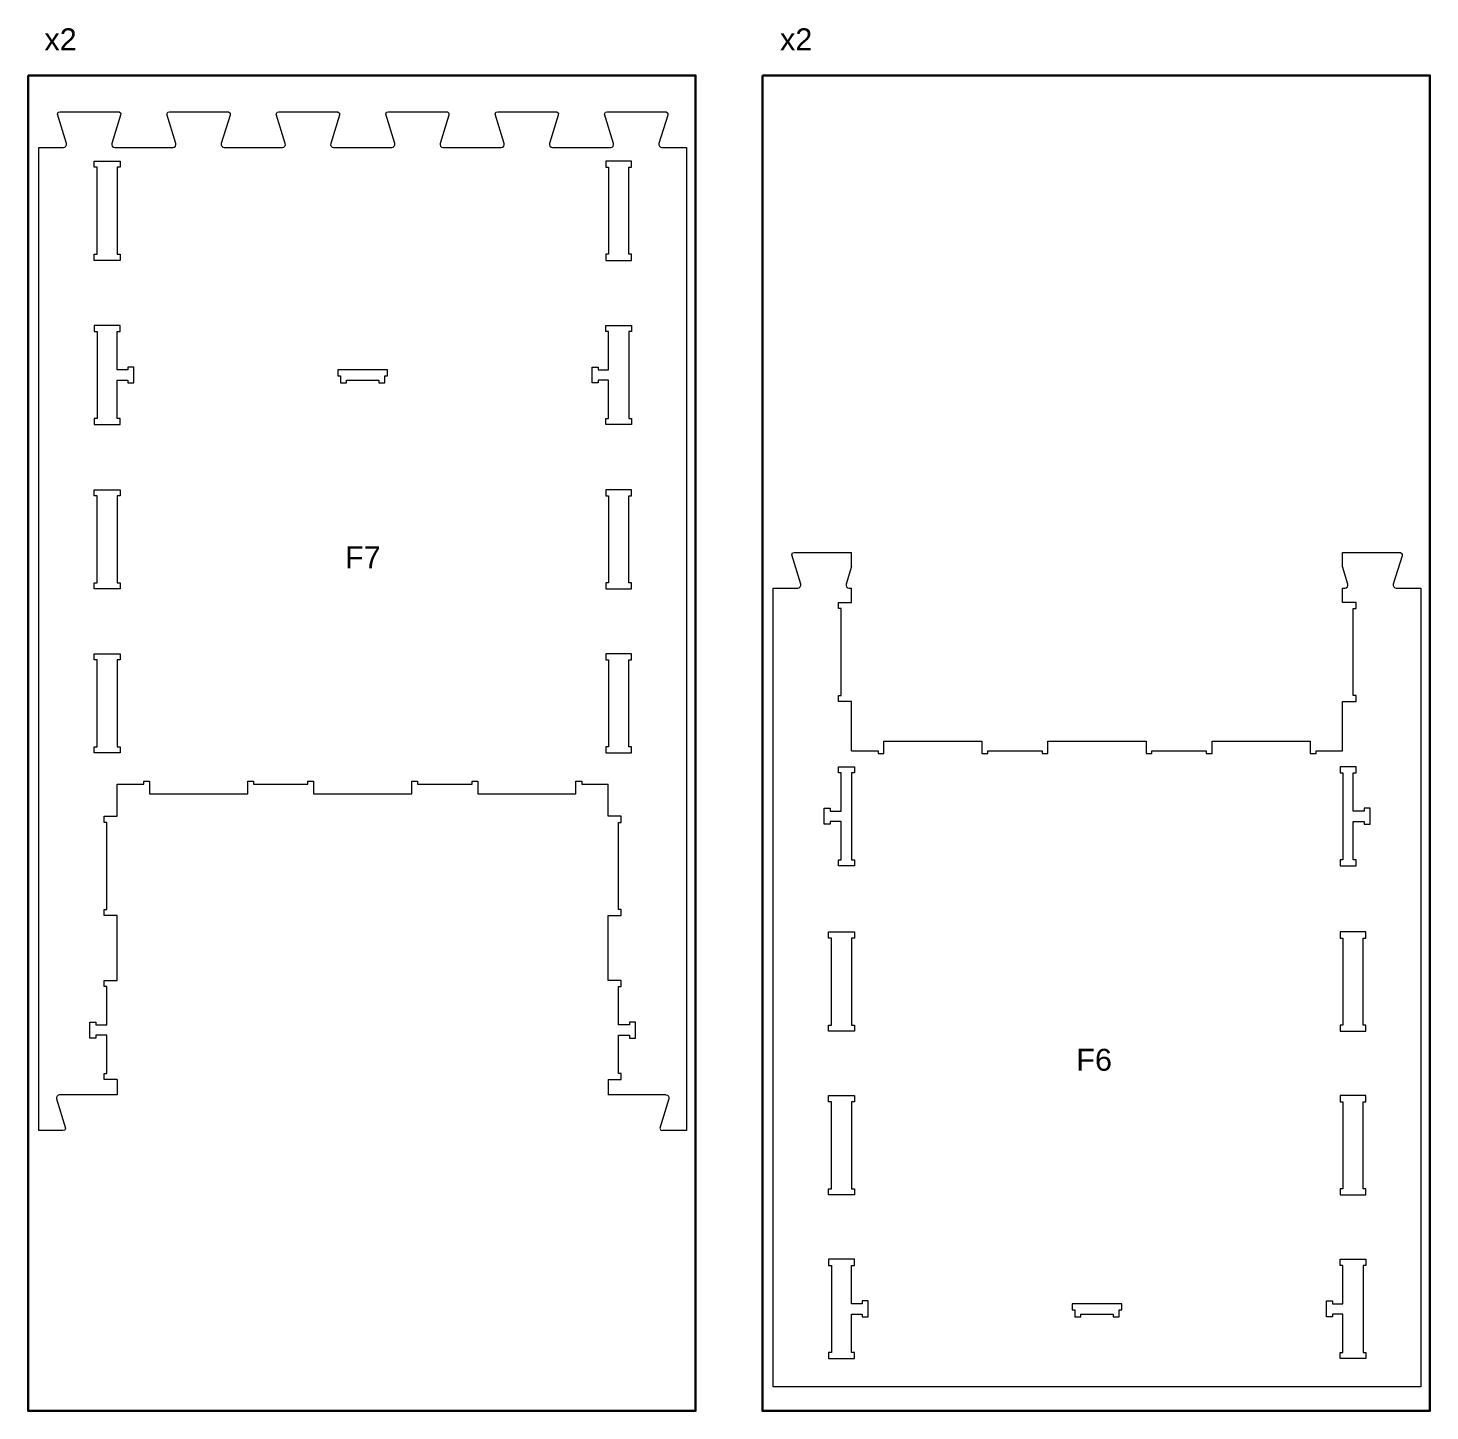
# Model space of a CAD drawing. Header units: millimetres. Extents: x 47343 to 66013, y -73719 to -63321.
# Drawn here: x 60766 to 63329, y -68482 to -65956 of the extents above; entities that cross this region are included whole.
import ezdxf

# ---------------------------------------------------------------- set-up
doc = ezdxf.new("R2010")
doc.units = ezdxf.units.MM
doc.header["$MEASUREMENT"] = 0
doc.layers.add('PLY BOARDS', color=1, linetype='CONTINUOUS', lineweight=30)
doc.layers.add('SHEETS', color=7, linetype='CONTINUOUS', lineweight=5)

msp = doc.modelspace()

# ---------------------------------------------------------------- linework, layer by layer
at = {"layer": 'PLY BOARDS'}
for points in [[(60766.4, -66042.2), (61986.4, -66042.2), (61986.4, -68482.2), (60766.4, -68482.2)], [(62108.8, -66042.2), (63328.8, -66042.2), (63328.8, -68482.2), (62108.8, -68482.2)]]:
    msp.add_lwpolyline(points, close=True, dxfattribs=at)
at = {"layer": 'SHEETS'}
for p, q in [((60820.2, -66113.4), (60821.7, -66109.7)), ((60836.6, -66166.9), (60820.2, -66113.4)), ((60821.7, -66109.7), (60824.9, -66109)), ((60824.9, -66109), (60932.8, -66109)), ((60935.6, -66114.8), (60919.6, -66166.9)), ((60932.8, -66109), (60935.8, -66111.5)), ((60935.8, -66111.5), (60935.6, -66114.8)), ((61020.2, -66113.4), (61021.7, -66109.7)), ((61036.6, -66166.9), (61020.2, -66113.4)), ((61021.7, -66109.7), (61024.9, -66109)), ((61024.9, -66109), (61132.8, -66109)), ((61135.6, -66114.8), (61119.6, -66166.9)), ((61132.8, -66109), (61135.8, -66111.5)), ((61135.8, -66111.5), (61135.6, -66114.8)), ((61220.2, -66113.4), (61221.7, -66109.7)), ((61236.6, -66166.9), (61220.2, -66113.4)), ((61221.7, -66109.7), (61224.9, -66109)), ((61224.9, -66109), (61332.8, -66109)), ((61335.6, -66114.8), (61319.6, -66166.9)), ((61332.8, -66109), (61335.8, -66111.5)), ((61335.8, -66111.5), (61335.6, -66114.8)), ((61420.2, -66113.4), (61421.7, -66109.7)), ((61436.6, -66166.9), (61420.2, -66113.4)), ((61421.7, -66109.7), (61424.9, -66109)), ((61424.9, -66109), (61532.8, -66109)), ((61535.6, -66114.8), (61519.6, -66166.9)), ((61532.8, -66109), (61535.8, -66111.5)), ((61535.8, -66111.5), (61535.6, -66114.8)), ((61620.2, -66113.4), (61621.7, -66109.7)), ((61636.6, -66166.9), (61620.2, -66113.4)), ((61621.7, -66109.7), (61624.9, -66109)), ((61624.9, -66109), (61732.8, -66109)), ((61735.6, -66114.8), (61719.6, -66166.9)), ((61732.8, -66109), (61735.8, -66111.5)), ((61735.8, -66111.5), (61735.6, -66114.8)), ((61820.2, -66113.4), (61821.7, -66109.7)), ((61836.6, -66166.9), (61820.2, -66113.4)), ((61821.7, -66109.7), (61824.9, -66109)), ((61824.9, -66109), (61932.8, -66109)), ((61935.6, -66114.8), (61919.6, -66166.9)), ((61932.8, -66109), (61935.8, -66111.5)), ((61935.8, -66111.5), (61935.6, -66114.8)), ((60786.4, -67969.7), (60786.4, -66174)), ((60786.4, -66174), (60831.4, -66174)), ((60831.4, -66174), (60833.8, -66173.4)), ((60833.8, -66173.4), (60835.8, -66171.7)), ((60835.8, -66171.7), (60836.8, -66169.4)), ((60836.8, -66169.4), (60836.6, -66166.9)), ((60919.6, -66166.9), (60919.5, -66169.4)), ((60919.5, -66169.4), (60920.4, -66171.7)), ((60920.4, -66171.7), (60922.4, -66173.4)), ((60922.4, -66173.4), (60924.9, -66174)), ((60924.9, -66174), (61031.4, -66174)), ((61031.4, -66174), (61033.8, -66173.4)), ((61033.8, -66173.4), (61035.8, -66171.7)), ((61035.8, -66171.7), (61036.8, -66169.4)), ((61036.8, -66169.4), (61036.6, -66166.9)), ((61119.6, -66166.9), (61119.5, -66169.4)), ((61119.5, -66169.4), (61120.4, -66171.7)), ((61120.4, -66171.7), (61122.4, -66173.4)), ((61122.4, -66173.4), (61124.8, -66174)), ((61124.8, -66174), (61231.4, -66174)), ((61231.4, -66174), (61233.8, -66173.4)), ((61233.8, -66173.4), (61235.8, -66171.7)), ((61235.8, -66171.7), (61236.8, -66169.4)), ((61236.8, -66169.4), (61236.6, -66166.9)), ((61319.6, -66166.9), (61319.4, -66169.4)), ((61319.4, -66169.4), (61320.4, -66171.7)), ((61320.4, -66171.7), (61322.4, -66173.4)), ((61322.4, -66173.4), (61324.8, -66174)), ((61324.8, -66174), (61431.4, -66174)), ((61431.4, -66174), (61433.8, -66173.4)), ((61433.8, -66173.4), (61435.8, -66171.7)), ((61435.8, -66171.7), (61436.8, -66169.4)), ((61436.8, -66169.4), (61436.6, -66166.9)), ((61519.6, -66166.9), (61519.4, -66169.4)), ((61519.4, -66169.4), (61520.4, -66171.7)), ((61520.4, -66171.7), (61522.4, -66173.4)), ((61522.4, -66173.4), (61524.8, -66174)), ((61524.8, -66174), (61631.4, -66174)), ((61631.4, -66174), (61633.8, -66173.4)), ((61633.8, -66173.4), (61635.8, -66171.7)), ((61635.8, -66171.7), (61636.8, -66169.4)), ((61636.8, -66169.4), (61636.6, -66166.9)), ((61719.6, -66166.9), (61719.4, -66169.4)), ((61719.4, -66169.4), (61720.4, -66171.7)), ((61720.4, -66171.7), (61722.4, -66173.4)), ((61722.4, -66173.4), (61724.8, -66174)), ((61724.8, -66174), (61831.4, -66174)), ((61831.4, -66174), (61833.8, -66173.4)), ((61833.8, -66173.4), (61835.8, -66171.7)), ((61835.8, -66171.7), (61836.8, -66169.4)), ((61836.8, -66169.4), (61836.6, -66166.9)), ((61919.6, -66166.9), (61919.4, -66169.4)), ((61919.4, -66169.4), (61920.4, -66171.7)), ((61920.4, -66171.7), (61922.4, -66173.4)), ((61922.4, -66173.4), (61924.8, -66174)), ((61924.8, -66174), (61969.9, -66174)), ((61969.9, -66174), (61969.9, -67969.7)), ((62271.7, -66939.4), (62271.7, -66914)), ((63168.7, -66939.4), (63168.7, -66914)), ((62271.7, -67005.2), (62271.7, -66979)), ((63168.7, -67005.2), (63168.7, -66979)), ((62271.7, -67276.3), (62271.7, -67186.2)), ((63168.7, -67276.3), (63168.7, -67186.2)), ((60929.6, -67395.9), (60929.6, -67336.9)), ((61826.6, -67395.9), (61826.6, -67336.9)), ((61826.6, -67395.9), (61826.6, -67336.9)), ((60929.6, -67695.9), (60929.6, -67576.9)), ((61826.6, -67695.9), (61826.6, -67576.9)), ((60929.6, -67876.9), (60929.6, -67904.7)), ((61826.6, -67876.9), (61826.6, -67904.7)), ((60819.4, -67907), (60818.4, -67909.3)), ((60818.4, -67909.3), (60818.6, -67911.8)), ((60818.6, -67911.8), (60835, -67965.3)), ((60821.4, -67905.3), (60819.4, -67907)), ((60823.8, -67904.7), (60821.4, -67905.3)), ((60929.6, -67904.7), (60823.8, -67904.7)), ((61932.4, -67904.7), (61826.6, -67904.7)), ((61937.7, -67911.8), (61921.2, -67965.3)), ((61932.4, -67904.7), (61934.9, -67905.3)), ((61934.9, -67905.3), (61936.8, -67907)), ((61936.8, -67907), (61937.8, -67909.3)), ((61937.8, -67909.3), (61937.7, -67911.8)), ((60830.3, -67969.7), (60786.4, -67969.7)), ((60833.4, -67969), (60830.3, -67969.7)), ((60835, -67965.3), (60833.4, -67969)), ((61921.2, -67965.3), (61922.8, -67969)), ((61922.8, -67969), (61926, -67969.7)), ((61969.9, -67969.7), (61926, -67969.7))]:
    msp.add_line(p, q, dxfattribs=at)
for points in [[(60934.6, -66199.2), (60934.6, -66210.2), (60929.6, -66210.2), (60929.6, -66369.2), (60934.6, -66369.2), (60934.6, -66380.2), (60887.6, -66380.2), (60887.6, -66369.2), (60892.6, -66369.2), (60892.6, -66210.2), (60887.6, -66210.2), (60887.6, -66199.2)], [(61822.6, -66199.2), (61822.6, -66210.2), (61827.6, -66210.2), (61827.6, -66369.2), (61822.6, -66369.2), (61822.6, -66380.2), (61869.6, -66380.2), (61869.6, -66369.2), (61864.6, -66369.2), (61864.6, -66210.2), (61869.6, -66210.2), (61869.6, -66199.2)], [(60934.6, -66499.2), (60887.6, -66499.2), (60887.6, -66510.2), (60892.6, -66510.2), (60892.6, -66669.2), (60887.6, -66669.2), (60887.6, -66680.2), (60934.6, -66680.2), (60934.6, -66669.2), (60929.6, -66669.2), (60929.6, -66599.2), (60948.6, -66599.2), (60948.6, -66604.2), (60959.6, -66604.2), (60959.6, -66575.2), (60948.6, -66575.2), (60948.6, -66580.2), (60929.6, -66580.2), (60929.6, -66510.2), (60934.6, -66510.2)], [(61822.6, -66499.2), (61869.6, -66499.2), (61869.6, -66510.2), (61864.6, -66510.2), (61864.6, -66669.2), (61869.6, -66669.2), (61869.6, -66680.2), (61822.6, -66680.2), (61822.6, -66669.2), (61827.6, -66669.2), (61827.6, -66599.2), (61808.6, -66599.2), (61808.6, -66604.2), (61797.6, -66604.2), (61797.6, -66575.2), (61808.6, -66575.2), (61808.6, -66580.2), (61827.6, -66580.2), (61827.6, -66510.2), (61822.6, -66510.2)], [(61423.6, -66580.2), (61332.6, -66580.2), (61332.6, -66591.2), (61337.6, -66591.2), (61337.6, -66604.2), (61348.6, -66604.2), (61348.6, -66599.2), (61407.6, -66599.2), (61407.6, -66604.2), (61418.6, -66604.2), (61418.6, -66591.2), (61423.6, -66591.2)], [(60934.6, -66799.2), (60934.6, -66810.2), (60929.6, -66810.2), (60929.6, -66969.2), (60934.6, -66969.2), (60934.6, -66980.2), (60887.6, -66980.2), (60887.6, -66969.2), (60892.6, -66969.2), (60892.6, -66810.2), (60887.6, -66810.2), (60887.6, -66799.2)], [(61822.6, -66799.2), (61822.6, -66810.2), (61827.6, -66810.2), (61827.6, -66969.2), (61822.6, -66969.2), (61822.6, -66980.2), (61869.6, -66980.2), (61869.6, -66969.2), (61864.6, -66969.2), (61864.6, -66810.2), (61869.6, -66810.2), (61869.6, -66799.2)], [(60934.6, -67099.2), (60934.6, -67110.2), (60929.6, -67110.2), (60929.6, -67269.2), (60934.6, -67269.2), (60934.6, -67280.2), (60887.6, -67280.2), (60887.6, -67269.2), (60892.6, -67269.2), (60892.6, -67110.2), (60887.6, -67110.2), (60887.6, -67099.2)], [(61822.6, -67099.2), (61822.6, -67110.2), (61827.6, -67110.2), (61827.6, -67269.2), (61822.6, -67269.2), (61822.6, -67280.2), (61869.6, -67280.2), (61869.6, -67269.2), (61864.6, -67269.2), (61864.6, -67110.2), (61869.6, -67110.2), (61869.6, -67099.2)], [(62247.7, -67305.2), (62276.7, -67305.2), (62276.7, -67316.2), (62271.7, -67316.2), (62271.7, -67475.2), (62276.7, -67475.2), (62276.7, -67486.2), (62247.7, -67486.2), (62247.7, -67475.2), (62252.7, -67475.2), (62252.7, -67405.2), (62232.7, -67405.2), (62232.7, -67410.2), (62221.7, -67410.2), (62221.7, -67381.2), (62232.7, -67381.2), (62232.7, -67386.2), (62252.7, -67386.2), (62252.7, -67316.2), (62247.7, -67316.2)], [(63193.7, -67305.2), (63164.7, -67305.2), (63164.7, -67316.2), (63169.7, -67316.2), (63169.7, -67475.2), (63164.7, -67475.2), (63164.7, -67486.2), (63193.7, -67486.2), (63193.7, -67475.2), (63188.7, -67475.2), (63188.7, -67405.2), (63208.7, -67405.2), (63208.7, -67410.2), (63219.7, -67410.2), (63219.7, -67381.2), (63208.7, -67381.2), (63208.7, -67386.2), (63188.7, -67386.2), (63188.7, -67316.2), (63193.7, -67316.2)], [(62276.7, -67607.2), (62276.7, -67618.2), (62271.7, -67618.2), (62271.7, -67777.2), (62276.7, -67777.2), (62276.7, -67788.2), (62229.7, -67788.2), (62229.7, -67777.2), (62234.7, -67777.2), (62234.7, -67618.2), (62229.7, -67618.2), (62229.7, -67607.2)], [(63164.7, -67607.2), (63164.7, -67618.2), (63169.7, -67618.2), (63169.7, -67777.2), (63164.7, -67777.2), (63164.7, -67788.2), (63211.7, -67788.2), (63211.7, -67777.2), (63206.7, -67777.2), (63206.7, -67618.2), (63211.7, -67618.2), (63211.7, -67607.2)], [(62276.7, -67906.2), (62276.7, -67917.2), (62271.7, -67917.2), (62271.7, -68076.2), (62276.7, -68076.2), (62276.7, -68087.2), (62229.7, -68087.2), (62229.7, -68076.2), (62234.7, -68076.2), (62234.7, -67917.2), (62229.7, -67917.2), (62229.7, -67906.2)], [(63164.7, -67906.2), (63164.7, -67917.2), (63169.7, -67917.2), (63169.7, -68076.2), (63164.7, -68076.2), (63164.7, -68087.2), (63211.7, -68087.2), (63211.7, -68076.2), (63206.7, -68076.2), (63206.7, -67917.2), (63211.7, -67917.2), (63211.7, -67906.2)], [(62276.7, -68205.2), (62229.7, -68205.2), (62229.7, -68216.2), (62234.7, -68216.2), (62234.7, -68375.2), (62229.7, -68375.2), (62229.7, -68386.2), (62276.7, -68386.2), (62276.7, -68375.2), (62271.7, -68375.2), (62271.7, -68305.2), (62290.7, -68305.2), (62290.7, -68310.2), (62301.7, -68310.2), (62301.7, -68281.2), (62290.7, -68281.2), (62290.7, -68286.2), (62271.7, -68286.2), (62271.7, -68216.2), (62276.7, -68216.2)], [(63164.7, -68205.2), (63211.7, -68205.2), (63211.7, -68216.2), (63206.7, -68216.2), (63206.7, -68375.2), (63211.7, -68375.2), (63211.7, -68386.2), (63164.7, -68386.2), (63164.7, -68375.2), (63169.7, -68375.2), (63169.7, -68305.2), (63150.7, -68305.2), (63150.7, -68310.2), (63139.7, -68310.2), (63139.7, -68281.2), (63150.7, -68281.2), (63150.7, -68286.2), (63169.7, -68286.2), (63169.7, -68216.2), (63164.7, -68216.2)], [(62765.7, -68286.2), (62674.7, -68286.2), (62674.7, -68297.2), (62679.7, -68297.2), (62679.7, -68310.2), (62690.7, -68310.2), (62690.7, -68305.2), (62749.7, -68305.2), (62749.7, -68310.2), (62760.7, -68310.2), (62760.7, -68297.2), (62765.7, -68297.2)]]:
    msp.add_lwpolyline(points, close=True, dxfattribs=at)
for points in [[(63168.7, -66914), (63274.9, -66914), (63277.9, -66916.6), (63277.7, -66919.8), (63261.7, -66971.9), (63261.6, -66974.4), (63262.6, -66976.7), (63264.5, -66978.4), (63267, -66979), (63312, -66979), (63312, -68438.4), (62128.5, -68438.4), (62128.5, -66979), (62173.5, -66979), (62175.9, -66978.4), (62177.9, -66976.7), (62178.9, -66974.4), (62178.7, -66971.9), (62162.3, -66918.4), (62163.8, -66914.7), (62167, -66914), (62271.7, -66914)], [(62271.7, -66939.4), (62261.7, -66971.9), (62261.6, -66974.4), (62262.6, -66976.7), (62264.5, -66978.4), (62267, -66979), (62271.7, -66979)], [(63168.7, -66979), (63173.5, -66979), (63175.9, -66978.4), (63177.9, -66976.7), (63178.9, -66974.4), (63178.7, -66971.9), (63168.7, -66939.4)], [(62271.7, -67186.2), (62247.7, -67186.2), (62247.7, -67175.2), (62252.7, -67175.2), (62252.7, -67016.2), (62247.7, -67016.2), (62247.7, -67005.2), (62271.7, -67005.2)], [(63168.7, -67186.2), (63193.7, -67186.2), (63193.7, -67175.2), (63188.7, -67175.2), (63188.7, -67016.2), (63193.7, -67016.2), (63193.7, -67005.2), (63168.7, -67005.2)], [(62330.5, -67281.3), (62330.5, -67258.3), (62510, -67258.3), (62510, -67281.3), (62520.5, -67281.3), (62520.5, -67276.3), (62620, -67276.3), (62620, -67281.3), (62630.5, -67281.3), (62630.5, -67258.3), (62810, -67258.3), (62810, -67281.3), (62820.5, -67281.3), (62820.5, -67276.3), (62920, -67276.3), (62920, -67281.3), (62930.5, -67281.3), (62930.5, -67258.3), (63110, -67258.3), (63110, -67281.3), (63120.5, -67281.3), (63120.5, -67276.3), (63168.7, -67276.3)], [(62271.7, -67276.3), (62320, -67276.3), (62320, -67281.3), (62330.5, -67281.3)], [(60929.6, -67336.9), (60977.9, -67336.9), (60977.9, -67331.9), (60988.4, -67331.9)], [(60988.4, -67331.9), (60988.4, -67354.9), (61167.9, -67354.9), (61167.9, -67331.9), (61178.4, -67331.9), (61178.4, -67336.9), (61277.9, -67336.9), (61277.9, -67331.9), (61288.4, -67331.9), (61288.4, -67354.9), (61467.9, -67354.9), (61467.9, -67331.9), (61478.4, -67331.9), (61478.4, -67336.9), (61577.9, -67336.9), (61577.9, -67331.9), (61588.4, -67331.9), (61588.4, -67354.9), (61767.9, -67354.9), (61767.9, -67331.9), (61778.4, -67331.9), (61778.4, -67336.9), (61826.6, -67336.9)], [(60929.6, -67576.9), (60905.6, -67576.9), (60905.6, -67565.9), (60910.6, -67565.9), (60910.6, -67406.9), (60905.6, -67406.9), (60905.6, -67395.9), (60929.6, -67395.9)], [(61826.6, -67576.9), (61850.6, -67576.9), (61850.6, -67565.9), (61845.6, -67565.9), (61845.6, -67406.9), (61850.6, -67406.9), (61850.6, -67395.9), (61826.6, -67395.9)], [(60929.6, -67876.9), (60905.6, -67876.9), (60905.6, -67865.9), (60910.6, -67865.9), (60910.6, -67795.9), (60890.6, -67795.9), (60890.6, -67800.9), (60879.6, -67800.9), (60879.6, -67771.9), (60890.6, -67771.9), (60890.6, -67776.9), (60910.6, -67776.9), (60910.6, -67706.9), (60905.6, -67706.9), (60905.6, -67695.9), (60929.6, -67695.9)], [(61826.6, -67876.9), (61850.6, -67876.9), (61850.6, -67865.9), (61845.6, -67865.9), (61845.6, -67795.9), (61865.6, -67795.9), (61865.6, -67800.9), (61876.6, -67800.9), (61876.6, -67771.9), (61865.6, -67771.9), (61865.6, -67776.9), (61845.6, -67776.9), (61845.6, -67706.9), (61850.6, -67706.9), (61850.6, -67695.9), (61826.6, -67695.9)]]:
    msp.add_lwpolyline(points, dxfattribs=at)

# ---------------------------------------------------------------- texts
at = {"layer": 'PLY BOARDS', "char_height": 40, "width": 303.373, "attachment_point": 1}
for insert in [(60796.4, -65956.4), (62140.9, -65956.4)]:
    msp.add_mtext('{\\fArial|b0|i0|c0|p34;x2}', dxfattribs=dict(at, insert=insert))
at = {"layer": 'SHEETS', "char_height": 40, "width": 303.373, "attachment_point": 1}
for s, insert in [('{\\fArial|b0|i0|c0|p34;F7}', (61345.8, -66902.7)), ('{\\fArial|b0|i0|c0|p34;F6}', (62682.4, -67820.6))]:
    msp.add_mtext(s, dxfattribs=dict(at, insert=insert))

doc.saveas('drawing.dxf')
